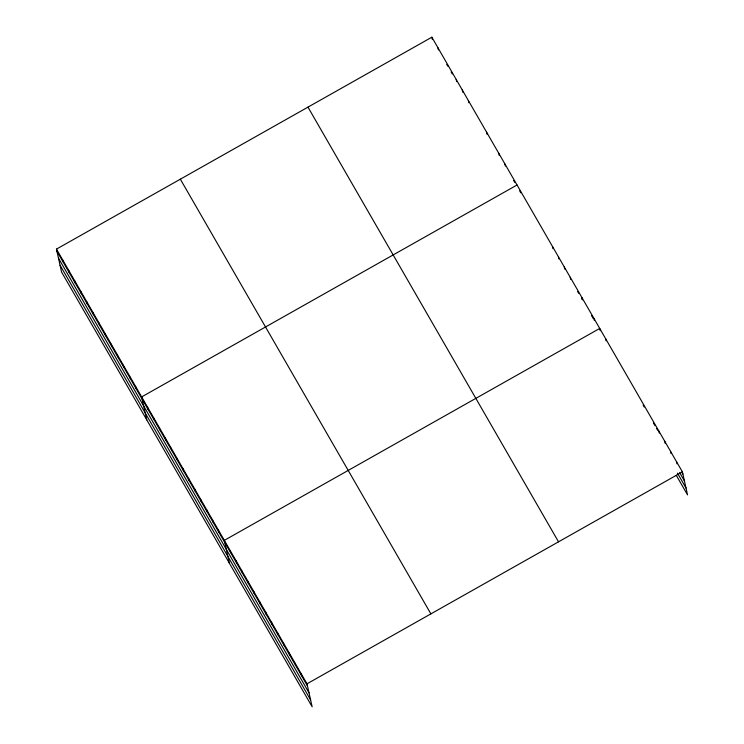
<?xml version="1.0" encoding="UTF-8"?>
<svg xmlns="http://www.w3.org/2000/svg" width="744" height="744" viewBox="0 0 744 744"><rect width="100%" height="100%" fill="white"/><g stroke="black" fill="none" stroke-linecap="round" stroke-linejoin="round"><path stroke-width="1.12" d="M56.46 249.119L307.002 683.81L312.145 706.8L61.594 272.109L56.46 249.119L431.855 37.2L682.406 471.891L687.54 494.881L676.268 475.323M517.043 184.996L141.639 396.915L146.782 419.904M307.002 683.81L682.406 471.891M446.726 64.337L447.832 66.263M451.152 72.019L452.259 73.935M513.658 180.467L514.764 182.382M519.684 190.91L520.754 192.77M577.66 291.509L578.739 293.368M581.427 298.028L582.496 299.888L582.003 297.702M591.62 315.726L593.238 318.516M643.16 405.145L644.239 407.014M653.362 422.843L654.98 425.642M656.589 428.432L657.659 430.302M681.82 472.217L682.89 474.077M679.598 472.561L684.424 480.94M677.421 473.11L686.005 488.018M307.979 107.136L558.521 541.827M180.336 179.183L430.888 613.874M56.944 251.305L307.495 685.996M58.478 258.168L309.03 692.859M60.059 265.245L310.611 699.937M676.501 461.643L676.984 463.828M670.595 451.394L671.079 453.589M664.69 441.155L665.173 443.34M658.784 430.906L659.268 433.092M605.635 338.687L606.118 340.873M600.213 330.634L599.729 328.439L224.325 540.358L229.459 563.357M593.824 318.2L594.307 320.385M570.192 277.214L570.685 279.4M564.287 266.966L564.78 269.151M558.381 256.717L558.874 258.903M552.476 246.469L552.969 248.663M504.878 163.885L505.362 166.07M498.787 153.32L499.28 155.515M486.623 132.209L487.106 134.394M468.367 100.542L468.86 102.728M462.284 89.987L462.768 92.172M456.202 79.431L456.686 81.617M437.946 47.756L438.43 49.941M431.855 37.2L432.348 39.386M301.097 673.562L301.58 675.747M295.191 663.313L295.675 665.508M289.286 653.074L289.769 655.259M283.38 642.825L283.864 645.011M277.475 632.577L277.958 634.762M271.569 622.328L272.053 624.523M265.664 612.089L266.147 614.274M259.758 601.84L260.242 604.026M253.853 591.592L254.336 593.777M247.947 581.343L248.431 583.538M242.042 571.104L242.525 573.289M236.136 560.855L236.62 563.041M230.231 550.606L230.714 552.792M218.42 530.119L218.903 532.304M212.514 519.87L212.998 522.056M206.609 509.621L207.092 511.807M200.694 499.373L201.187 501.568M194.788 489.134L195.281 491.319M188.883 478.885L189.376 481.07M182.978 468.636L183.47 470.822M177.072 458.388L177.565 460.583M171.167 448.148L171.659 450.334M165.261 437.9L165.754 440.085M159.356 427.651L159.848 429.837M153.45 417.403L153.943 419.597M147.544 407.163L148.037 409.349M135.557 386.359L136.05 388.545M129.475 375.804L129.958 377.989M123.383 365.239L123.876 367.434M117.301 354.683L117.794 356.878M111.219 344.128L111.702 346.313M105.136 333.572L105.62 335.758M99.045 323.017L99.538 325.202M92.963 312.461L93.456 314.647M86.881 301.906L87.364 304.091M80.798 291.35L81.282 293.536M74.707 280.786L75.2 282.98M68.625 270.23L69.118 272.416M62.543 259.675L63.026 261.86"/></g></svg>
